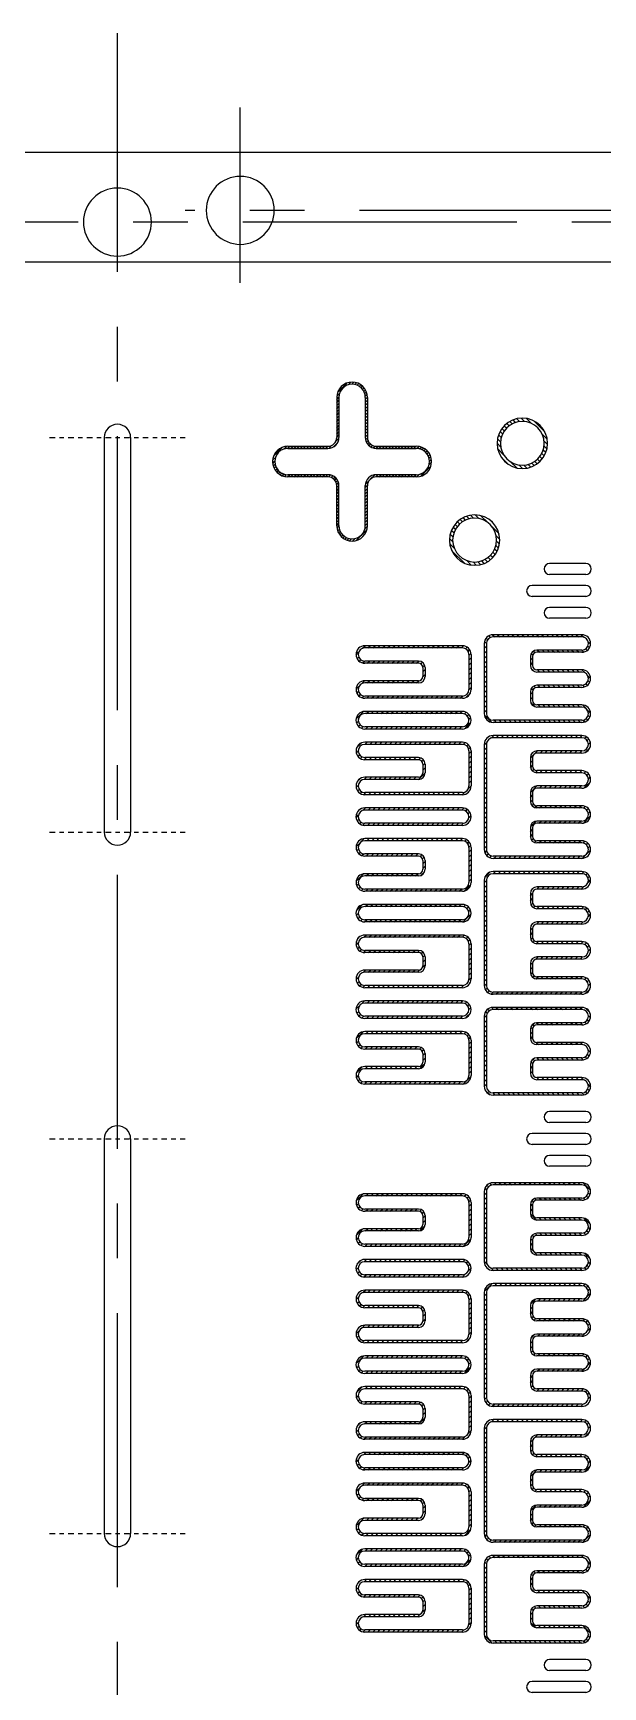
# Model space of a CAD drawing. Extents: x -46 to 252, y -27 to 158.
# Drawn here: x 111.21 to 124.2, y 10.53 to 48.26 of the extents above; entities that cross this region are included whole.
import ezdxf

# ---------------------------------------------------------------- set-up
doc = ezdxf.new("R2010")
doc.units = 0
doc.linetypes.add('AXES', pattern=[2, 1.25, -0.25, 0.25, -0.25])
doc.layers.add('AXIS', color=4, linetype='AXES', lineweight=25)
for name, color, linetype in [('bottom etching', 64, 'Continuous'), ('bottom leadframe', 7, 'Continuous'), ('leadframe', 7, 'Continuous'), ('tape', 40, 'Continuous'), ('top leadframe', 5, 'Continuous')]:
    doc.layers.add(name, color=color, linetype=linetype)

# ---------------------------------------------------------------- blocks, each defined once
blk = doc.blocks.new('tape bottom')
at = {"layer": 'tape'}
blk.add_line((124.9, 32.5), (-124.9, 32.5), dxfattribs=at)
blk = doc.blocks.new('slot')
at = {"layer": 'AXIS', "ltscale": 0.1}
for p, q in [((-1.547, 9.5), (1.547, 9.5)), ((-1.547, 0.5), (1.547, 0.5))]:
    blk.add_line(p, q, dxfattribs=at)
at = {"layer": 'leadframe'}
for p, q in [((-0.3, 9.5), (-0.3, 0.5)), ((0.3, 9.5), (0.3, 0.5))]:
    blk.add_line(p, q, dxfattribs=at)
for centre, start, end in [((0, 9.5), 0, 180), ((0, 0.5), 180, 0)]:
    blk.add_arc(centre, 0.3, start, end, dxfattribs=at)
blk = doc.blocks.new('leadframe outline')
blk.add_circle((0, 33.412), 0.775)
at = {"layer": 'AXIS', "ltscale": 5}
for p, q in [((0, -37.723), (0, 37.723)), ((-131.767, 33.68), (-1.546, 33.68)), ((-119.106, 33.412), (128.335, 33.412))]:
    blk.add_line(p, q, dxfattribs=at)
at = {"layer": 'AXIS', "ltscale": 50}
blk.add_line((-2.8, 32.024), (-2.8, 36.024), dxfattribs=at)
at = {"layer": 'bottom leadframe', "ltscale": 50}
blk.add_circle((-2.8, 33.68), 0.775, dxfattribs=at)
at = {"layer": 'leadframe'}
blk.add_line((-123.441, 35), (123.441, 35), dxfattribs=at)
blk = doc.blocks.new('bottom fiducial')
at = {"layer": 'leadframe', "ltscale": 50}
for p, q in [((1.32, 0.625), (0.495, 0.625)), ((1.32, 0.125), (0.095, 0.125)), ((1.32, 0.375), (0.495, 0.375)), ((1.32, -0.125), (0.095, -0.125)), ((1.32, -0.375), (0.495, -0.375)), ((1.32, -0.625), (0.495, -0.625))]:
    blk.add_line(p, q, dxfattribs=at)
for centre, start, end in [((0.495, 0.5), 90, 270), ((1.32, 0.5), 270, 90), ((0.095, 0), 90, 270), ((1.32, 0), 270, 90), ((0.495, -0.5), 90, 270), ((1.32, -0.5), 270, 90)]:
    blk.add_arc(centre, 0.125, start, end, dxfattribs=at)
blk = doc.blocks.new('bottom vertical fiducial new')
at = {"layer": 'leadframe', "ltscale": 50}
blk.add_blockref('bottom fiducial', (-1160.573, -6.701), dxfattribs=at)
blk = doc.blocks.new('*U86')
at = {"layer": 'bottom leadframe', "ltscale": 50}
blk.add_blockref('bottom vertical fiducial new', (1159.866, 6.701), dxfattribs=at)
blk = doc.blocks.new('*U87')
at = {"layer": 'leadframe', "color": 0, "linetype": 'ByBlock', "lineweight": -2, "transparency": 16777216}
for p in [(0, 0), (0, -12.5), (0, -25)]:
    blk.add_blockref('*U86', p, dxfattribs=at)
blk = doc.blocks.new('lead bottom vertical new A')
at = {"layer": 'bottom etching', "ltscale": 50}
h = blk.add_hatch(dxfattribs=at)
h.set_pattern_fill('ANSI31', color=256, scale=0.025)
h.set_pattern_definition([(45, (1193.233325, 13.21076), (-0.056126601, 0.056126601), [])])
h.paths.add_polyline_path([(0, -1.2, 0.414214), (0.2, -1.4), (2.225, -1.4, 1), (2.225, -1), (1.2, -1, -0.414214), (1.1, -0.9), (1.1, -0.7, -0.414214), (1.2, -0.6), (2.225, -0.6, 1), (2.225, -0.2), (1.2, -0.2, -0.414214), (1.1, -0.1), (1.1, 0.1, -0.414214), (1.2, 0.2), (2.225, 0.2, 1), (2.225, 0.6), (1.2, 0.6, -0.414214), (1.1, 0.7), (1.1, 0.9, -0.414214), (1.2, 1), (2.225, 1, 1), (2.225, 1.4), (0.2, 1.4, 0.414214), (0, 1.2)])
h.paths.add_polyline_path([(0.05, 1.2, -0.414214), (0.2, 1.35), (2.225, 1.35, -1), (2.225, 1.05), (1.2, 1.05, 0.414214), (1.05, 0.9), (1.05, 0.7, 0.414214), (1.2, 0.55), (2.225, 0.55, -1), (2.225, 0.25), (1.2, 0.25, 0.414214), (1.05, 0.1), (1.05, -0.1, 0.414214), (1.2, -0.25), (2.225, -0.25, -1), (2.225, -0.55), (1.2, -0.55, 0.414214), (1.05, -0.7), (1.05, -0.9, 0.414214), (1.2, -1.05), (2.225, -1.05, -1), (2.225, -1.35), (0.2, -1.35, -0.414214), (0.05, -1.2)], flags=16)
at = {"layer": 'bottom leadframe'}
for p, q in [((0, 1.2), (0, -1.2)), ((2.225, 1.4), (0.2, 1.4)), ((1.1, 0.9), (1.1, 0.7)), ((2.225, 1), (1.2, 1)), ((2.225, 0.6), (1.2, 0.6)), ((1.1, 0.1), (1.1, -0.1)), ((2.225, 0.2), (1.2, 0.2)), ((2.225, -0.2), (1.2, -0.2)), ((1.1, -0.7), (1.1, -0.9)), ((2.225, -0.6), (1.2, -0.6)), ((2.225, -1), (1.2, -1)), ((2.225, -1.4), (0.2, -1.4))]:
    blk.add_line(p, q, dxfattribs=at)
for centre, radius, start, end in [((0.2, 1.2), 0.2, 90, 180), ((2.225, 1.2), 0.2, 270, 90), ((1.2, 0.9), 0.1, 90, 180), ((1.2, 0.7), 0.1, 180, 270), ((2.225, 0.4), 0.2, 270, 90), ((1.2, 0.1), 0.1, 90, 180), ((1.2, -0.1), 0.1, 180, 270), ((2.225, -0.4), 0.2, 270, 90), ((1.2, -0.7), 0.1, 90, 180), ((1.2, -0.9), 0.1, 180, 270), ((2.225, -1.2), 0.2, 270, 90), ((0.2, -1.2), 0.2, 180, 270)]:
    blk.add_arc(centre, radius, start, end, dxfattribs=at)
at = {"layer": 'top leadframe'}
for p, q in [((0.05, 1.2), (0.05, -1.2)), ((2.225, 1.35), (0.2, 1.35)), ((1.05, 0.9), (1.05, 0.7)), ((2.225, 1.05), (1.2, 1.05)), ((2.225, 0.55), (1.2, 0.55)), ((1.05, 0.1), (1.05, -0.1)), ((2.225, 0.25), (1.2, 0.25)), ((2.225, -0.25), (1.2, -0.25)), ((1.05, -0.7), (1.05, -0.9)), ((2.225, -0.55), (1.2, -0.55)), ((2.225, -1.05), (1.2, -1.05)), ((2.225, -1.35), (0.2, -1.35))]:
    blk.add_line(p, q, dxfattribs=at)
for centre, start, end in [((0.2, 1.2), 90, 180), ((2.225, 1.2), 270, 90), ((1.2, 0.9), 90, 180), ((1.2, 0.7), 180, 270), ((2.225, 0.4), 270, 90), ((1.2, 0.1), 90, 180), ((1.2, -0.1), 180, 270), ((2.225, -0.4), 270, 90), ((1.2, -0.7), 90, 180), ((1.2, -0.9), 180, 270), ((2.225, -1.2), 270, 90), ((0.2, -1.2), 180, 270)]:
    blk.add_arc(centre, 0.15, start, end, dxfattribs=at)
blk = doc.blocks.new('lead bottom vertical new B')
at = {"layer": 'bottom etching', "ltscale": 50}
h = blk.add_hatch(dxfattribs=at)
h.set_pattern_fill('ANSI31', color=256, scale=0.025)
h.set_pattern_definition([(45, (1196.40984, 12.275255), (-0.056126601, 0.056126601), [])])
h.paths.add_polyline_path([(0.452, -0.136, 1), (0.452, -0.536), (1.677, -0.536, -0.414214), (1.777, -0.636), (1.777, -0.836, -0.414214), (1.677, -0.936), (0.452, -0.936, 1), (0.452, -1.336), (2.677, -1.336, 0.414214), (2.877, -1.136), (2.877, -0.336, 0.414214), (2.677, -0.136)])
h.paths.add_polyline_path([(2.677, -0.186, -0.414214), (2.827, -0.336), (2.827, -1.136, -0.414214), (2.677, -1.286), (0.452, -1.286, -1), (0.452, -0.986), (1.677, -0.986, 0.414214), (1.827, -0.836), (1.827, -0.636, 0.414214), (1.677, -0.486), (0.452, -0.486, -1), (0.452, -0.186)], flags=16)
at = {"layer": 'bottom leadframe'}
for p, q in [((2.677, -0.136), (0.452, -0.136)), ((2.877, -0.336), (2.877, -1.136)), ((1.677, -0.536), (0.452, -0.536)), ((1.777, -0.636), (1.777, -0.836)), ((1.677, -0.936), (0.452, -0.936)), ((2.677, -1.336), (0.452, -1.336))]:
    blk.add_line(p, q, dxfattribs=at)
for centre, radius, start, end in [((0.452, -0.336), 0.2, 90, 270), ((2.677, -0.336), 0.2, 0, 90), ((1.677, -0.636), 0.1, 0, 90), ((0.452, -1.136), 0.2, 90, 270), ((1.677, -0.836), 0.1, 270, 0), ((2.677, -1.136), 0.2, 270, 0)]:
    blk.add_arc(centre, radius, start, end, dxfattribs=at)
at = {"layer": 'top leadframe'}
for p, q in [((2.677, -0.186), (0.452, -0.186)), ((2.827, -0.336), (2.827, -1.136)), ((1.677, -0.486), (0.452, -0.486)), ((1.827, -0.636), (1.827, -0.836)), ((1.677, -0.986), (0.452, -0.986)), ((2.677, -1.286), (0.452, -1.286)), ((2.677, -1.286), (0.452, -1.286))]:
    blk.add_line(p, q, dxfattribs=at)
for centre, start, end in [((0.452, -0.336), 90, 270), ((2.677, -0.336), 0, 90), ((1.677, -0.636), 0, 90), ((0.452, -1.136), 90, 270), ((1.677, -0.836), 270, 0), ((2.677, -1.136), 270, 0)]:
    blk.add_arc(centre, 0.15, start, end, dxfattribs=at)
blk = doc.blocks.new('lead bottom vertical new C')
at = {"layer": 'bottom etching', "ltscale": 50}
h = blk.add_hatch(dxfattribs=at)
h.set_pattern_fill('ANSI31', color=256, scale=0.025)
h.set_pattern_definition([(45, (1193.533325, 14.11076), (-0.056126601, 0.056126601), [])])
h.paths.add_polyline_path([(-2.425, -0.2), (-0.2, -0.2, 1), (-0.2, 0.2), (-2.425, 0.2, 1)])
h.paths.add_polyline_path([(-2.425, 0.15), (-0.2, 0.15, -1), (-0.2, -0.15), (-2.425, -0.15, -1)], flags=16)
at = {"layer": 'bottom leadframe'}
for p, q in [((-0.2, 0.2), (-2.425, 0.2)), ((-0.2, -0.2), (-2.425, -0.2))]:
    blk.add_line(p, q, dxfattribs=at)
for centre, start, end in [((-2.425, 0), 90, 270), ((-0.2, 0), 270, 90)]:
    blk.add_arc(centre, 0.2, start, end, dxfattribs=at)
at = {"layer": 'top leadframe'}
for p, q in [((-0.2, 0.15), (-2.425, 0.15)), ((-0.2, -0.15), (-2.425, -0.15))]:
    blk.add_line(p, q, dxfattribs=at)
for centre, start, end in [((-2.425, 0), 90, 270), ((-0.2, 0), 270, 90)]:
    blk.add_arc(centre, 0.15, start, end, dxfattribs=at)
blk = doc.blocks.new('external grip bottom')
at = {"layer": 'bottom etching', "ltscale": 50}
h = blk.add_hatch(dxfattribs=at)
h.set_pattern_fill('ANSI31', color=256, scale=0.025, angle=90)
h.set_pattern_definition([(135, (43.47016, -14.76776), (-0.0561266, -0.0561266), [])])
h.paths.add_polyline_path([(2.225, 1), (0.2, 1, 0.414214), (0, 0.8), (0, -0.8, 0.414214), (0.2, -1), (2.225, -1, 1), (2.225, -0.6), (1.2, -0.6, -0.414214), (1.1, -0.5), (1.1, -0.3, -0.414214), (1.2, -0.2), (2.225, -0.2, 1), (2.225, 0.2), (1.2, 0.2, -0.414214), (1.1, 0.3), (1.1, 0.5, -0.414214), (1.2, 0.6), (2.225, 0.6, 1)])
h.paths.add_polyline_path([(0.2, 0.95), (2.225, 0.95, -1), (2.225, 0.65), (1.2, 0.65, 0.414214), (1.05, 0.5), (1.05, 0.3, 0.414214), (1.2, 0.15), (2.225, 0.15, -1), (2.225, -0.15), (1.2, -0.15, 0.414214), (1.05, -0.3), (1.05, -0.5, 0.414214), (1.2, -0.65), (2.225, -0.65, -1), (2.225, -0.95), (0.2, -0.95, -0.414214), (0.05, -0.8), (0.05, 0.8, -0.414214)], flags=16)
at = {"layer": 'bottom leadframe'}
for p, q in [((0, 0.8), (0, -0.8)), ((2.225, 1), (0.2, 1)), ((1.1, 0.5), (1.1, 0.3)), ((2.225, 0.6), (1.2, 0.6)), ((2.225, 0.2), (1.2, 0.2)), ((1.1, -0.3), (1.1, -0.5)), ((2.225, -0.2), (1.2, -0.2)), ((2.225, -0.6), (1.2, -0.6)), ((2.225, -1), (0.2, -1))]:
    blk.add_line(p, q, dxfattribs=at)
for centre, radius, start, end in [((0.2, 0.8), 0.2, 90, 180), ((2.225, 0.8), 0.2, 270, 90), ((1.2, 0.5), 0.1, 90, 180), ((1.2, 0.3), 0.1, 180, 270), ((2.225, 0), 0.2, 270, 90), ((1.2, -0.3), 0.1, 90, 180), ((1.2, -0.5), 0.1, 180, 270), ((2.225, -0.8), 0.2, 270, 90), ((0.2, -0.8), 0.2, 180, 270)]:
    blk.add_arc(centre, radius, start, end, dxfattribs=at)
at = {"layer": 'top leadframe'}
for p, q in [((0.05, 0.8), (0.05, -0.8)), ((2.225, 0.95), (0.2, 0.95)), ((1.05, 0.5), (1.05, 0.3)), ((2.225, 0.65), (1.2, 0.65)), ((2.225, 0.15), (1.2, 0.15)), ((1.05, -0.3), (1.05, -0.5)), ((2.225, -0.15), (1.2, -0.15)), ((2.225, -0.65), (1.2, -0.65)), ((2.225, -0.95), (0.2, -0.95))]:
    blk.add_line(p, q, dxfattribs=at)
for centre, start, end in [((0.2, 0.8), 90, 180), ((2.225, 0.8), 270, 90), ((1.2, 0.5), 90, 180), ((1.2, 0.3), 180, 270), ((2.225, 0), 270, 90), ((1.2, -0.3), 90, 180), ((1.2, -0.5), 180, 270), ((2.225, -0.8), 270, 90), ((0.2, -0.8), 180, 270)]:
    blk.add_arc(centre, 0.15, start, end, dxfattribs=at)
blk = doc.blocks.new('lead bottom vertical new D')
at = {"layer": 'bottom leadframe'}
for name, p in [('lead bottom vertical new B', (-13.389, 5.121)), ('lead bottom vertical new C', (-10.513, 3.285)), ('lead bottom vertical new B', (-13.389, 2.921)), ('lead bottom vertical new A', (-10.213, 1.535)), ('lead bottom vertical new C', (-10.513, 1.085)), ('lead bottom vertical new B', (-13.389, 0.721)), ('lead bottom vertical new A', (-10.213, -1.565)), ('lead bottom vertical new C', (-10.513, -1.115)), ('lead bottom vertical new B', (-13.389, -1.479)), ('lead bottom vertical new C', (-10.513, -3.315)), ('lead bottom vertical new B', (-13.389, -3.679))]:
    blk.add_blockref(name, p, dxfattribs=at)
at = {"layer": 'leadframe'}
for p in [(-10.213, 4.235), (-10.213, -4.265)]:
    blk.add_blockref('external grip bottom', p, dxfattribs=at)
blk = doc.blocks.new('*U108')
at = {"layer": 'bottom leadframe'}
blk.add_blockref('lead bottom vertical new D', (10.463, 0.015), dxfattribs=at)
blk = doc.blocks.new('*U109')
at = {"layer": 'leadframe', "color": 0, "linetype": 'ByBlock', "lineweight": -2, "transparency": 16777216}
for p in [(0, 0), (0, -12.5)]:
    blk.add_blockref('*U108', p, dxfattribs=at)
blk = doc.blocks.new('bottom external slot corner')
at = {"layer": 'bottom etching', "ltscale": 50}
h = blk.add_hatch(dxfattribs=at)
h.set_pattern_fill('ANSI31', color=256, scale=0.016)
h.paths.add_polyline_path([(0.35, 0.55, 0.414214), (0.55, 0.35), (1.463, 0.35, -1), (1.463, -0.35), (0.55, -0.35, 0.414214), (0.35, -0.55), (0.35, -1.463, -1), (-0.35, -1.463), (-0.35, -0.55, 0.414214), (-0.55, -0.35), (-1.463, -0.35, -1), (-1.463, 0.35), (-0.55, 0.35, 0.414214), (-0.35, 0.55), (-0.35, 1.463, -1), (0.35, 1.463)])
h.paths.add_polyline_path([(0.3, 1.463, 1), (-0.3, 1.463), (-0.3, 0.55, -0.414214), (-0.55, 0.3), (-1.463, 0.3, 1), (-1.463, -0.3), (-0.55, -0.3, -0.414214), (-0.3, -0.55), (-0.3, -1.463, 1), (0.3, -1.463), (0.3, -0.55, -0.414214), (0.55, -0.3), (1.463, -0.3, 1), (1.463, 0.3), (0.55, 0.3, -0.414214), (0.3, 0.55)], flags=16)
at = {"layer": 'bottom leadframe', "ltscale": 50}
for p, q in [((-0.35, 1.463), (-0.35, 0.55)), ((-0.35, -1.463), (-0.35, -0.55))]:
    blk.add_line(p, q, dxfattribs=at)
at = {"layer": 'bottom leadframe'}
for p, q in [((0.35, 1.463), (0.35, 0.55)), ((-1.463, 0.35), (-0.55, 0.35)), ((0.55, 0.35), (1.463, 0.35)), ((-0.55, -0.35), (-1.463, -0.35)), ((1.463, -0.35), (0.55, -0.35)), ((0.35, -1.463), (0.35, -0.55))]:
    blk.add_line(p, q, dxfattribs=at)
for centre, radius, start, end in [((0, 1.463), 0.35, 0, 180), ((-0.55, 0.55), 0.2, 270, 0), ((0.55, 0.55), 0.2, 180, 270), ((-1.463, 0), 0.35, 90, 270), ((1.463, 0), 0.35, 270, 90), ((-0.55, -0.55), 0.2, 360, 90), ((0.55, -0.55), 0.2, 90, 180), ((0, -1.463), 0.35, 180, 0)]:
    blk.add_arc(centre, radius, start, end, dxfattribs=at)
at = {"layer": 'top leadframe'}
for p, q in [((-0.3, 1.463), (-0.3, 0.55)), ((0.3, 1.463), (0.3, 0.55)), ((-0.55, -0.3), (-1.463, -0.3)), ((1.463, -0.3), (0.55, -0.3)), ((-0.3, -1.463), (-0.3, -0.55)), ((0.3, -1.463), (0.3, -0.55))]:
    blk.add_line(p, q, dxfattribs=at)
at = {"layer": 'top leadframe', "ltscale": 50}
for p, q in [((-1.463, 0.3), (-0.55, 0.3)), ((0.55, 0.3), (1.463, 0.3))]:
    blk.add_line(p, q, dxfattribs=at)
at = {"layer": 'top leadframe'}
for centre, radius, start, end in [((0, 1.463), 0.3, 0, 180), ((-0.55, 0.55), 0.25, 270, 0), ((0.55, 0.55), 0.25, 180, 270), ((-1.463, 0), 0.3, 90, 270), ((1.463, 0), 0.3, 270, 90), ((-0.55, -0.55), 0.25, 360, 90), ((0.55, -0.55), 0.25, 90, 180), ((0, -1.463), 0.3, 180, 0)]:
    blk.add_arc(centre, radius, start, end, dxfattribs=at)
blk = doc.blocks.new('top external slot corner')
at = {"layer": 'top leadframe'}
for p, q in [((-0.3, -0.35), (-0.3, -1.2625)), ((0.3, -0.35), (0.3, -1.2625)), ((-0.55, -1.5125), (-1.4625, -1.5125)), ((1.4625, -1.5125), (0.55, -1.5125)), ((-0.55, -2.1125), (-1.4625, -2.1125)), ((1.4625, -2.1125), (0.55, -2.1125)), ((-0.3, -3.275), (-0.3, -2.3625)), ((0.3, -3.275), (0.3, -2.3625))]:
    blk.add_line(p, q, dxfattribs=at)
for centre, radius, start, end in [((0, -0.35), 0.3, 0, 180), ((-0.55, -1.2625), 0.25, 270, 0), ((0.55, -1.2625), 0.25, 180, 270), ((-1.4625, -1.8125), 0.3, 90, 270), ((1.4625, -1.8125), 0.3, 270, 90), ((-0.55, -2.3625), 0.25, 360, 90), ((0.55, -2.3625), 0.25, 90, 180), ((0, -3.275), 0.3, 180, 0)]:
    blk.add_arc(centre, radius, start, end, dxfattribs=at)
blk = doc.blocks.new('corner bottom')
at = {"layer": 'bottom etching'}
h = blk.add_hatch(dxfattribs=at)
h.set_pattern_fill('ANSI31', color=256, scale=0.025)
h.set_pattern_definition([(45, (-2.5925, 11.49553), (-0.0561266, 0.0561266), [])])
h.paths.add_polyline_path([(-4.8, -6.3375, 1), (-3.65, -6.3375, 1)])
h.paths.add_polyline_path([(-3.725, -6.3375, -1), (-4.725, -6.3375, -1)], flags=16)
at = {"layer": 'bottom leadframe'}
blk.add_circle((-4.225, -6.3375), 0.575, dxfattribs=at)
at = {"layer": 'top leadframe'}
blk.add_circle((-4.225, -6.3375), 0.5, dxfattribs=at)

msp = doc.modelspace()

# ---------------------------------------------------------------- block references
at = {"layer": 'bottom leadframe'}
msp.add_blockref('bottom external slot corner', (118.487, 38.482), dxfattribs=at)
at = {"layer": 'bottom leadframe', "ltscale": 50}
msp.add_blockref('top external slot corner', (118.487, 40.295), dxfattribs=at)
at = {"layer": 'leadframe', "xscale": -1}
msp.add_blockref('leadframe outline', (113.137, 10.532), dxfattribs=at)
at = {"layer": 'leadframe'}
for name, p in [('slot', (113.137, 29.532)), ('*U87', (123.202, 35.532)), ('*U109', (121.25, 29.282)), ('slot', (113.137, 13.532))]:
    msp.add_blockref(name, p, dxfattribs=at)
at = {"layer": 'tape'}
msp.add_blockref('tape bottom', (113.137, 10.532), dxfattribs=at)
at = {"layer": 'top leadframe', "xscale": -1, "rotation": 180}
for p in [(126.592, 32.56), (125.504, 30.353)]:
    msp.add_blockref('corner bottom', p, dxfattribs=at)

doc.saveas('drawing.dxf')
